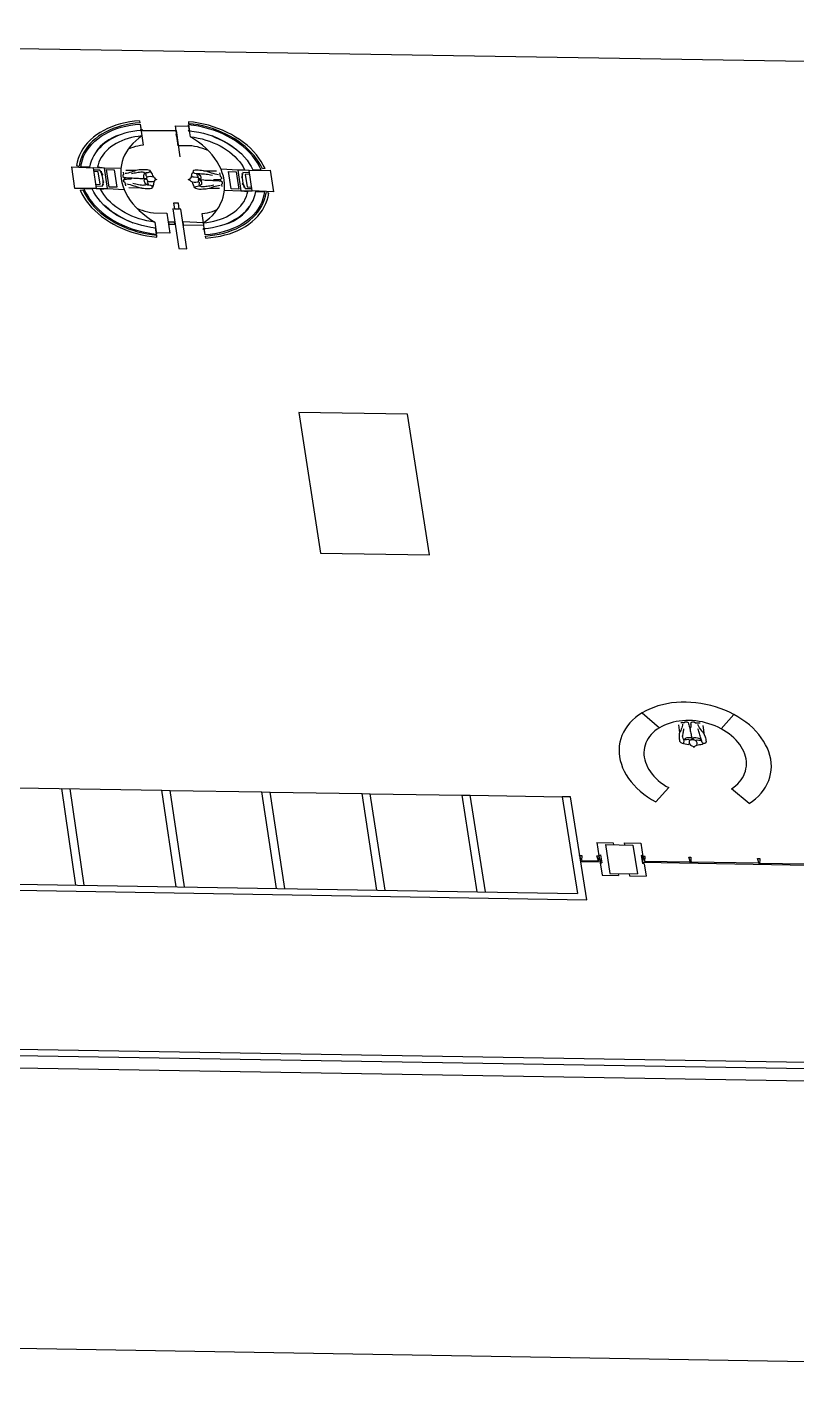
# Model space of a CAD drawing. Extents: x -68 to 264, y 51 to 115.
# Drawn here: x 126.6 to 142.9, y 52.39 to 81.18 of the extents above; entities that cross this region are included whole.
import ezdxf

# ---------------------------------------------------------------- set-up
doc = ezdxf.new("R2010")
doc.units = 0
doc.layers.get('0').update_dxf_attribs({"linetype": 'CONTINUOUS'})

msp = doc.modelspace()

# ---------------------------------------------------------------- linework, layer by layer
for p, q in [((98.428, 81.179), (161.552, 80.16)), ((128.872, 79.184), (128.771, 79.171)), ((128.976, 79.193), (128.872, 79.184)), ((128.976, 79.193), (128.988, 79.151)), ((130.122, 79.164), (130.016, 79.176)), ((130.016, 79.176), (130.016, 79.134)), ((128.07, 78.898), (128.001, 78.846)), ((128.143, 78.947), (128.07, 78.898)), ((128.184, 78.913), (128.113, 78.866)), ((128.221, 78.992), (128.143, 78.947)), ((128.167, 78.866), (128.242, 78.913)), ((128.26, 78.956), (128.184, 78.913)), ((128.304, 79.033), (128.221, 78.992)), ((128.242, 78.913), (128.323, 78.956)), ((128.34, 78.996), (128.26, 78.956)), ((128.391, 79.069), (128.304, 79.033)), ((128.323, 78.956), (128.409, 78.995)), ((128.423, 79.031), (128.34, 78.996)), ((128.481, 79.101), (128.391, 79.069)), ((128.409, 78.995), (128.498, 79.029)), ((128.511, 79.062), (128.423, 79.031)), ((128.575, 79.129), (128.481, 79.101)), ((128.59, 78.905), (128.481, 78.872)), ((128.498, 79.029), (128.591, 79.058)), ((128.601, 79.089), (128.511, 79.062)), ((128.59, 78.905), (128.513, 78.876)), ((128.672, 79.152), (128.575, 79.129)), ((128.669, 78.931), (128.59, 78.905)), ((128.591, 79.058), (128.687, 79.083)), ((128.695, 79.111), (128.601, 79.089)), ((128.752, 78.952), (128.669, 78.931)), ((128.771, 79.171), (128.672, 79.152)), ((128.687, 79.083), (128.787, 79.102)), ((128.79, 79.129), (128.695, 79.111)), ((128.837, 78.969), (128.752, 78.952)), ((128.787, 79.102), (128.888, 79.116)), ((128.889, 79.142), (128.79, 79.129)), ((128.924, 78.982), (128.837, 78.969)), ((128.888, 79.116), (128.992, 79.126)), ((128.988, 79.151), (128.889, 79.142)), ((129.012, 78.991), (128.924, 78.982)), ((128.992, 79.126), (129.012, 78.991)), ((128.992, 79.126), (129.059, 78.679)), ((129.012, 78.991), (129.008, 79.021)), ((129.008, 79.021), (129.039, 79)), ((129.039, 79), (129.012, 78.991)), ((129.012, 78.991), (129.752, 78.988)), ((129.801, 78.667), (129.738, 79.089)), ((129.738, 79.089), (130.023, 79.084)), ((129.752, 78.988), (129.836, 78.428)), ((129.768, 78.849), (129.759, 78.907)), ((130.01, 78.984), (130.035, 79.004)), ((130.119, 79.122), (130.016, 79.134)), ((130.127, 79.096), (130.02, 79.109)), ((130.02, 79.109), (130.04, 78.983)), ((130.058, 78.857), (130.02, 79.109)), ((130.04, 78.983), (130.138, 78.97)), ((130.221, 79.106), (130.119, 79.122)), ((130.228, 79.147), (130.122, 79.164)), ((130.233, 79.079), (130.127, 79.096)), ((130.138, 78.97), (130.235, 78.953)), ((130.323, 79.085), (130.221, 79.106)), ((130.334, 79.125), (130.228, 79.147)), ((130.339, 79.056), (130.233, 79.079)), ((130.235, 78.953), (130.331, 78.931)), ((130.423, 79.059), (130.323, 79.085)), ((130.331, 78.931), (130.426, 78.904)), ((130.438, 79.099), (130.334, 79.125)), ((130.443, 79.028), (130.339, 79.056)), ((130.522, 79.03), (130.423, 79.059)), ((130.426, 78.904), (130.519, 78.873)), ((130.54, 79.068), (130.438, 79.099)), ((130.545, 78.996), (130.443, 79.028)), ((130.62, 78.995), (130.522, 79.03)), ((130.641, 79.033), (130.54, 79.068)), ((130.645, 78.959), (130.545, 78.996)), ((130.714, 78.957), (130.62, 78.995)), ((130.739, 78.993), (130.641, 79.033)), ((130.743, 78.917), (130.645, 78.959)), ((130.806, 78.915), (130.714, 78.957)), ((130.834, 78.95), (130.739, 78.993)), ((130.837, 78.871), (130.743, 78.917)), ((130.895, 78.869), (130.806, 78.915)), ((130.926, 78.902), (130.834, 78.95)), ((131.015, 78.851), (130.926, 78.902)), ((127.781, 78.604), (127.741, 78.536)), ((127.828, 78.669), (127.781, 78.604)), ((127.88, 78.731), (127.828, 78.669)), ((127.88, 78.644), (127.835, 78.582)), ((127.87, 78.574), (127.918, 78.639)), ((127.938, 78.79), (127.88, 78.731)), ((127.93, 78.704), (127.88, 78.644)), ((127.918, 78.639), (127.971, 78.701)), ((127.986, 78.762), (127.93, 78.704)), ((128.001, 78.846), (127.938, 78.79)), ((127.971, 78.701), (128.03, 78.76)), ((128.047, 78.815), (127.986, 78.762)), ((128.03, 78.76), (128.096, 78.815)), ((128.113, 78.866), (128.047, 78.815)), ((128.136, 78.625), (128.089, 78.573)), ((128.145, 78.65), (128.093, 78.595)), ((128.096, 78.815), (128.167, 78.866)), ((128.187, 78.675), (128.136, 78.625)), ((128.202, 78.702), (128.145, 78.65)), ((128.244, 78.722), (128.187, 78.675)), ((128.265, 78.75), (128.202, 78.702)), ((128.305, 78.766), (128.244, 78.722)), ((128.332, 78.795), (128.265, 78.75)), ((128.325, 78.601), (128.28, 78.559)), ((128.371, 78.806), (128.305, 78.766)), ((128.374, 78.641), (128.325, 78.601)), ((128.404, 78.836), (128.332, 78.795)), ((128.44, 78.843), (128.371, 78.806)), ((128.427, 78.678), (128.374, 78.641)), ((128.481, 78.872), (128.404, 78.836)), ((128.483, 78.712), (128.427, 78.678)), ((128.513, 78.876), (128.44, 78.843)), ((128.542, 78.744), (128.483, 78.712)), ((128.605, 78.772), (128.542, 78.744)), ((128.67, 78.797), (128.605, 78.772)), ((128.738, 78.819), (128.67, 78.797)), ((128.808, 78.838), (128.738, 78.819)), ((128.788, 78.659), (128.738, 78.594)), ((128.787, 78.614), (128.738, 78.594)), ((128.838, 78.632), (128.787, 78.614)), ((128.841, 78.717), (128.788, 78.659)), ((128.88, 78.853), (128.808, 78.838)), ((128.891, 78.647), (128.838, 78.632)), ((128.899, 78.772), (128.841, 78.717)), ((128.954, 78.865), (128.88, 78.853)), ((128.946, 78.66), (128.891, 78.647)), ((128.962, 78.825), (128.899, 78.772)), ((129.002, 78.671), (128.946, 78.66)), ((129.03, 78.873), (128.954, 78.865)), ((129.03, 78.873), (128.962, 78.825)), ((129.059, 78.679), (129.002, 78.671)), ((130.087, 78.662), (129.801, 78.667)), ((130.147, 78.801), (130.058, 78.857)), ((130.058, 78.857), (130.14, 78.845)), ((130.147, 78.652), (130.087, 78.662)), ((130.14, 78.845), (130.223, 78.83)), ((130.232, 78.742), (130.147, 78.801)), ((130.206, 78.64), (130.147, 78.652)), ((130.265, 78.625), (130.206, 78.64)), ((130.223, 78.83), (130.304, 78.811)), ((130.312, 78.679), (130.232, 78.742)), ((130.322, 78.608), (130.265, 78.625)), ((130.304, 78.811), (130.384, 78.788)), ((130.386, 78.613), (130.312, 78.679)), ((130.379, 78.588), (130.322, 78.608)), ((130.384, 78.788), (130.463, 78.761)), ((130.455, 78.545), (130.386, 78.613)), ((130.463, 78.761), (130.539, 78.731)), ((130.519, 78.873), (130.61, 78.838)), ((130.576, 78.843), (130.519, 78.873)), ((130.539, 78.731), (130.614, 78.698)), ((130.659, 78.807), (130.576, 78.843)), ((130.61, 78.838), (130.698, 78.799)), ((130.614, 78.698), (130.686, 78.661)), ((130.74, 78.768), (130.659, 78.807)), ((130.686, 78.661), (130.755, 78.622)), ((130.698, 78.799), (130.782, 78.755)), ((130.818, 78.725), (130.74, 78.768)), ((130.755, 78.622), (130.821, 78.579)), ((130.782, 78.755), (130.864, 78.708)), ((130.893, 78.679), (130.818, 78.725)), ((130.927, 78.821), (130.837, 78.871)), ((130.864, 78.708), (130.941, 78.657)), ((130.964, 78.63), (130.893, 78.679)), ((130.981, 78.82), (130.895, 78.869)), ((131.014, 78.768), (130.927, 78.821)), ((130.941, 78.657), (131.014, 78.603)), ((131.031, 78.579), (130.964, 78.63)), ((131.063, 78.767), (130.981, 78.82)), ((131.096, 78.71), (131.014, 78.768)), ((131.014, 78.603), (131.083, 78.546)), ((131.1, 78.796), (131.015, 78.851)), ((131.14, 78.71), (131.063, 78.767)), ((131.173, 78.649), (131.096, 78.71)), ((131.18, 78.738), (131.1, 78.796)), ((131.214, 78.651), (131.14, 78.71)), ((131.246, 78.585), (131.173, 78.649)), ((131.256, 78.676), (131.18, 78.738)), ((131.282, 78.589), (131.214, 78.651)), ((131.327, 78.612), (131.256, 78.676)), ((131.393, 78.545), (131.327, 78.612)), ((127.659, 78.321), (127.644, 78.246)), ((127.68, 78.395), (127.659, 78.321)), ((127.707, 78.467), (127.68, 78.395)), ((127.741, 78.536), (127.707, 78.467)), ((127.737, 78.38), (127.717, 78.309)), ((127.764, 78.449), (127.737, 78.38)), ((127.748, 78.291), (127.768, 78.365)), ((127.796, 78.516), (127.764, 78.449)), ((127.768, 78.365), (127.796, 78.437)), ((127.835, 78.582), (127.796, 78.516)), ((127.796, 78.437), (127.83, 78.507)), ((127.83, 78.507), (127.87, 78.574)), ((127.955, 78.339), (127.936, 78.276)), ((127.98, 78.401), (127.955, 78.339)), ((128.011, 78.46), (127.98, 78.401)), ((128.047, 78.518), (128.011, 78.46)), ((128.093, 78.595), (128.047, 78.518)), ((128.089, 78.573), (128.047, 78.518)), ((128.119, 78.317), (128.1, 78.264)), ((128.142, 78.369), (128.119, 78.317)), ((128.17, 78.419), (128.142, 78.369)), ((128.202, 78.468), (128.17, 78.419)), ((128.239, 78.515), (128.202, 78.468)), ((128.28, 78.559), (128.239, 78.515)), ((128.612, 78.33), (128.595, 78.259)), ((128.635, 78.4), (128.612, 78.33)), ((128.664, 78.468), (128.635, 78.4)), ((128.7, 78.534), (128.664, 78.468)), ((128.738, 78.594), (128.7, 78.534)), ((130.435, 78.566), (130.379, 78.588)), ((130.518, 78.473), (130.455, 78.545)), ((130.575, 78.399), (130.518, 78.473)), ((130.626, 78.323), (130.575, 78.399)), ((130.669, 78.246), (130.626, 78.323)), ((130.821, 78.579), (130.883, 78.534)), ((130.883, 78.534), (130.942, 78.486)), ((130.942, 78.486), (130.997, 78.436)), ((130.997, 78.436), (131.048, 78.384)), ((131.094, 78.524), (131.031, 78.579)), ((131.048, 78.384), (131.094, 78.33)), ((131.083, 78.546), (131.146, 78.487)), ((131.146, 78.487), (131.094, 78.524)), ((131.094, 78.33), (131.136, 78.274)), ((131.146, 78.487), (131.205, 78.424)), ((131.205, 78.424), (131.258, 78.36)), ((131.313, 78.519), (131.246, 78.585)), ((131.258, 78.36), (131.305, 78.293)), ((131.346, 78.525), (131.282, 78.589)), ((131.374, 78.449), (131.313, 78.519)), ((131.405, 78.458), (131.346, 78.525)), ((131.429, 78.378), (131.374, 78.449)), ((131.454, 78.476), (131.393, 78.545)), ((131.458, 78.389), (131.405, 78.458)), ((131.478, 78.304), (131.429, 78.378)), ((131.509, 78.405), (131.454, 78.476)), ((131.505, 78.319), (131.458, 78.389)), ((131.547, 78.247), (131.505, 78.319)), ((131.558, 78.332), (131.509, 78.405)), ((131.601, 78.257), (131.558, 78.332)), ((127.612, 77.758), (127.544, 78.218)), ((127.544, 78.218), (127.994, 78.198)), ((127.644, 78.246), (127.703, 78.236)), ((127.717, 78.309), (127.703, 78.236)), ((127.735, 78.215), (127.748, 78.291)), ((127.922, 78.212), (127.735, 78.215)), ((127.936, 78.276), (127.922, 78.212)), ((128.234, 78.194), (127.994, 78.198)), ((127.994, 78.198), (128.058, 77.763)), ((128.142, 78.147), (128.001, 78.148)), ((128.102, 78.11), (128.005, 78.119)), ((128.1, 78.264), (128.087, 78.209)), ((128.234, 78.194), (128.087, 78.209)), ((128.143, 77.85), (128.102, 78.11)), ((128.174, 78.087), (128.142, 78.147)), ((128.169, 78.13), (128.174, 78.087)), ((128.19, 78.033), (128.174, 78.087)), ((128.174, 78.087), (128.197, 78.055)), ((128.197, 78.055), (128.19, 78.033)), ((128.201, 77.979), (128.19, 78.033)), ((128.298, 77.759), (128.234, 78.194)), ((128.584, 78.186), (128.234, 78.194)), ((128.333, 77.792), (128.279, 78.16)), ((128.279, 78.16), (128.444, 78.158)), ((128.444, 78.158), (128.499, 77.789)), ((128.584, 78.186), (128.58, 78.113)), ((128.58, 78.113), (128.582, 78.038)), ((128.582, 78.038), (128.591, 77.964)), ((128.595, 78.259), (128.584, 78.186)), ((128.646, 78.066), (128.623, 78.04)), ((128.623, 78.04), (128.625, 78.017)), ((128.646, 78.066), (128.639, 78.108)), ((128.675, 78.083), (128.706, 78.088)), ((128.689, 78.149), (128.91, 78.147)), ((128.706, 78.088), (128.743, 78.094)), ((128.743, 78.094), (128.778, 78.104)), ((128.778, 78.104), (128.813, 78.114)), ((128.835, 78.079), (128.807, 78.073)), ((128.813, 78.114), (128.847, 78.126)), ((128.864, 78.084), (128.835, 78.079)), ((128.847, 78.126), (128.881, 78.138)), ((128.893, 78.088), (128.864, 78.084)), ((128.881, 78.138), (128.91, 78.147)), ((128.922, 78.092), (128.893, 78.088)), ((128.91, 78.147), (128.939, 78.155)), ((128.951, 78.096), (128.922, 78.092)), ((128.939, 78.155), (128.973, 78.16)), ((128.98, 78.1), (128.951, 78.096)), ((128.973, 78.16), (129.007, 78.163)), ((129.007, 78.108), (128.98, 78.1)), ((129.007, 78.163), (129.041, 78.165)), ((129.041, 78.105), (129.007, 78.108)), ((129.041, 78.165), (129.075, 78.166)), ((129.076, 78.102), (129.041, 78.105)), ((129.068, 78.045), (129.076, 78.065)), ((129.07, 78.021), (129.068, 78.045)), ((129.075, 78.166), (129.109, 78.166)), ((129.095, 78.08), (129.076, 78.102)), ((129.076, 78.065), (129.095, 78.08)), ((129.095, 78.08), (129.115, 78.095)), ((129.109, 78.166), (129.143, 78.165)), ((129.156, 78.095), (129.115, 78.095)), ((129.123, 78.056), (129.115, 78.095)), ((129.118, 78.029), (129.123, 78.056)), ((129.139, 78.01), (129.118, 78.029)), ((129.143, 78.165), (129.188, 78.151)), ((129.187, 78.103), (129.156, 78.095)), ((129.221, 78.108), (129.187, 78.103)), ((129.188, 78.151), (129.208, 78.131)), ((129.208, 78.131), (129.221, 78.108)), ((129.221, 78.108), (129.232, 78.085)), ((129.232, 78.085), (129.244, 78.062)), ((129.244, 78.062), (129.255, 78.039)), ((129.255, 78.039), (129.273, 78.007)), ((130.08, 78.019), (130.084, 78.041)), ((130.084, 78.041), (130.088, 78.063)), ((130.088, 78.063), (130.093, 78.085)), ((130.093, 78.085), (130.113, 78.099)), ((130.125, 78.142), (130.106, 78.124)), ((130.106, 78.124), (130.113, 78.099)), ((130.113, 78.099), (130.142, 78.084)), ((130.157, 78.149), (130.125, 78.142)), ((130.142, 78.084), (130.204, 78.08)), ((130.191, 78.148), (130.157, 78.149)), ((130.225, 78.147), (130.191, 78.148)), ((130.196, 78.061), (130.204, 78.08)), ((130.207, 78.038), (130.196, 78.061)), ((130.204, 78.08), (130.231, 78.063)), ((130.204, 78.08), (130.258, 78.076)), ((130.218, 78.014), (130.207, 78.038)), ((130.26, 78.145), (130.225, 78.147)), ((130.231, 78.063), (130.258, 78.076)), ((130.231, 78.063), (130.257, 78.045)), ((130.257, 78.045), (130.27, 78.021)), ((130.258, 78.076), (130.291, 78.074)), ((130.294, 78.143), (130.26, 78.145)), ((130.291, 78.074), (130.323, 78.071)), ((130.333, 78.138), (130.294, 78.143)), ((130.323, 78.071), (130.355, 78.068)), ((130.333, 78.138), (130.61, 78.135)), ((130.391, 78.125), (130.333, 78.138)), ((130.355, 78.068), (130.388, 78.065)), ((130.388, 78.065), (130.42, 78.061)), ((130.428, 78.113), (130.391, 78.125)), ((130.42, 78.061), (130.453, 78.057)), ((130.466, 78.1), (130.428, 78.113)), ((130.453, 78.057), (130.485, 78.053)), ((130.504, 78.087), (130.466, 78.1)), ((130.485, 78.053), (130.522, 78.045)), ((130.542, 78.075), (130.504, 78.087)), ((130.58, 78.065), (130.542, 78.075)), ((130.62, 78.058), (130.58, 78.065)), ((130.651, 78.051), (130.62, 78.058)), ((130.706, 78.167), (130.669, 78.246)), ((130.674, 78.093), (130.686, 78.022)), ((131.062, 78.149), (130.706, 78.167)), ((130.733, 78.093), (130.706, 78.167)), ((130.755, 78.019), (130.733, 78.093)), ((130.917, 77.75), (130.861, 78.118)), ((130.861, 78.118), (131.027, 78.116)), ((131.027, 78.116), (131.083, 77.747)), ((131.205, 78.159), (131.062, 78.149)), ((131.062, 78.149), (131.128, 77.713)), ((131.302, 78.145), (131.062, 78.149)), ((131.136, 78.274), (131.173, 78.217)), ((131.152, 78.036), (131.139, 78.004)), ((131.143, 78.079), (131.152, 78.036)), ((131.165, 78.096), (131.152, 78.036)), ((131.152, 78.036), (131.153, 77.982)), ((131.309, 78.094), (131.165, 78.096)), ((131.173, 78.217), (131.205, 78.159)), ((131.314, 78.065), (131.217, 78.057)), ((131.217, 78.057), (131.26, 77.798)), ((131.302, 78.145), (131.748, 78.15)), ((131.368, 77.709), (131.302, 78.145)), ((131.305, 78.293), (131.346, 78.225)), ((131.346, 78.225), (131.381, 78.156)), ((131.381, 78.156), (131.557, 78.153)), ((131.521, 78.229), (131.478, 78.304)), ((131.557, 78.153), (131.521, 78.229)), ((131.583, 78.174), (131.547, 78.247)), ((131.638, 78.182), (131.583, 78.174)), ((131.638, 78.182), (131.601, 78.257)), ((131.748, 78.15), (131.818, 77.69)), ((128.058, 77.763), (127.612, 77.758)), ((127.803, 77.755), (127.838, 77.678)), ((127.978, 77.752), (127.803, 77.755)), ((128.013, 77.682), (127.978, 77.752)), ((128.046, 77.843), (128.143, 77.85)), ((128.051, 77.814), (128.195, 77.812)), ((128.058, 77.763), (128.298, 77.759)), ((128.155, 77.749), (128.298, 77.759)), ((128.187, 77.691), (128.155, 77.749)), ((128.195, 77.812), (128.209, 77.872)), ((128.207, 77.926), (128.201, 77.979)), ((128.209, 77.872), (128.207, 77.926)), ((128.221, 77.904), (128.207, 77.926)), ((128.209, 77.872), (128.221, 77.904)), ((128.217, 77.829), (128.209, 77.872)), ((128.298, 77.759), (128.654, 77.741)), ((128.499, 77.789), (128.333, 77.792)), ((128.591, 77.964), (128.606, 77.889)), ((128.606, 77.889), (128.627, 77.815)), ((128.625, 78.017), (128.657, 77.994)), ((128.627, 77.815), (128.654, 77.741)), ((128.637, 77.926), (128.663, 77.958)), ((128.649, 77.902), (128.637, 77.926)), ((128.675, 77.885), (128.649, 77.902)), ((128.654, 77.741), (128.691, 77.662)), ((128.657, 77.994), (128.663, 77.958)), ((128.657, 77.994), (128.695, 77.99)), ((128.663, 77.958), (128.704, 77.961)), ((128.686, 77.815), (128.675, 77.885)), ((128.695, 77.99), (128.728, 77.988)), ((128.704, 77.961), (128.738, 77.962)), ((128.709, 77.857), (128.741, 77.85)), ((128.728, 77.988), (128.76, 77.986)), ((128.738, 77.962), (128.771, 77.963)), ((128.741, 77.85), (128.78, 77.843)), ((129.027, 77.77), (128.75, 77.773)), ((128.76, 77.986), (128.793, 77.984)), ((128.771, 77.963), (128.804, 77.964)), ((128.78, 77.843), (128.819, 77.832)), ((128.793, 77.984), (128.826, 77.983)), ((128.804, 77.964), (128.826, 77.983)), ((128.819, 77.832), (128.857, 77.82)), ((128.826, 77.983), (128.858, 77.981)), ((128.868, 77.856), (128.838, 77.863)), ((128.857, 77.82), (128.894, 77.808)), ((128.858, 77.981), (128.891, 77.979)), ((128.899, 77.85), (128.868, 77.856)), ((128.891, 77.979), (128.924, 77.978)), ((128.894, 77.808), (128.932, 77.795)), ((128.929, 77.844), (128.899, 77.85)), ((128.924, 77.978), (128.956, 77.976)), ((128.959, 77.839), (128.929, 77.844)), ((128.932, 77.795), (128.97, 77.783)), ((128.956, 77.976), (128.989, 77.975)), ((128.99, 77.834), (128.959, 77.839)), ((128.97, 77.783), (129.027, 77.77)), ((128.989, 77.975), (129.022, 77.973)), ((129.02, 77.829), (128.99, 77.834)), ((129.049, 77.821), (129.02, 77.829)), ((129.022, 77.973), (129.076, 77.971)), ((129.027, 77.77), (129.066, 77.765)), ((129.07, 77.834), (129.049, 77.821)), ((129.102, 77.832), (129.049, 77.821)), ((129.066, 77.765), (129.101, 77.762)), ((129.072, 77.996), (129.07, 78.021)), ((129.102, 77.832), (129.07, 77.834)), ((129.076, 77.971), (129.072, 77.996)), ((129.106, 77.963), (129.076, 77.971)), ((129.081, 77.936), (129.106, 77.963)), ((129.086, 77.911), (129.081, 77.936)), ((129.091, 77.887), (129.086, 77.911)), ((129.103, 77.863), (129.091, 77.887)), ((129.101, 77.762), (129.135, 77.76)), ((129.129, 77.845), (129.102, 77.832)), ((129.129, 77.845), (129.103, 77.863)), ((129.106, 77.963), (129.135, 77.988)), ((129.141, 77.942), (129.106, 77.963)), ((129.165, 77.847), (129.129, 77.845)), ((129.156, 77.828), (129.129, 77.845)), ((129.135, 77.988), (129.139, 78.01)), ((129.135, 77.965), (129.135, 77.988)), ((129.141, 77.942), (129.135, 77.965)), ((129.135, 77.76), (129.17, 77.759)), ((129.139, 78.01), (129.171, 78.017)), ((129.153, 77.919), (129.141, 77.942)), ((129.153, 77.919), (129.143, 77.893)), ((129.143, 77.893), (129.154, 77.87)), ((129.188, 77.905), (129.153, 77.919)), ((129.154, 77.87), (129.165, 77.847)), ((129.156, 77.828), (129.165, 77.847)), ((129.219, 77.824), (129.156, 77.828)), ((129.17, 77.759), (129.204, 77.759)), ((129.171, 78.017), (129.205, 78.019)), ((129.222, 77.902), (129.188, 77.905)), ((129.204, 77.759), (129.235, 77.766)), ((129.205, 78.019), (129.24, 78.017)), ((129.248, 77.808), (129.219, 77.824)), ((129.255, 77.903), (129.222, 77.902)), ((129.235, 77.766), (129.255, 77.784)), ((129.24, 78.017), (129.273, 78.007)), ((129.268, 77.823), (129.248, 77.808)), ((129.255, 77.784), (129.248, 77.808)), ((129.283, 77.91), (129.255, 77.903)), ((129.268, 77.823), (129.255, 77.784)), ((129.272, 77.845), (129.268, 77.823)), ((129.277, 77.867), (129.272, 77.845)), ((129.273, 78.007), (129.3, 77.988)), ((129.28, 77.888), (129.277, 77.867)), ((129.283, 77.91), (129.28, 77.888)), ((129.313, 77.942), (129.283, 77.91)), ((129.3, 77.988), (129.313, 77.964)), ((129.313, 77.964), (129.313, 77.942)), ((129.313, 77.942), (129.353, 77.959)), ((130.008, 77.949), (130.047, 77.954)), ((130.053, 77.931), (130.008, 77.949)), ((130.047, 77.954), (130.052, 77.977)), ((130.053, 77.931), (130.047, 77.954)), ((130.052, 77.977), (130.077, 77.997)), ((130.073, 77.909), (130.053, 77.931)), ((130.104, 77.895), (130.073, 77.909)), ((130.077, 77.997), (130.08, 78.019)), ((130.08, 78.019), (130.106, 78.005)), ((130.138, 77.889), (130.104, 77.895)), ((130.106, 77.868), (130.104, 77.895)), ((130.106, 78.005), (130.139, 78.006)), ((130.117, 77.845), (130.106, 77.868)), ((130.128, 77.822), (130.117, 77.845)), ((130.14, 77.799), (130.128, 77.822)), ((130.173, 77.889), (130.138, 77.889)), ((130.139, 78.006), (130.19, 78)), ((130.14, 77.799), (130.173, 77.805)), ((130.153, 77.777), (130.14, 77.799)), ((130.173, 77.757), (130.153, 77.777)), ((130.207, 77.893), (130.173, 77.889)), ((130.173, 77.805), (130.205, 77.812)), ((130.218, 77.743), (130.173, 77.757)), ((130.19, 78), (130.219, 77.99)), ((130.205, 77.812), (130.252, 77.818)), ((130.223, 77.911), (130.207, 77.893)), ((130.219, 77.99), (130.218, 78.014)), ((130.252, 77.742), (130.218, 77.743)), ((130.219, 77.99), (130.241, 77.972)), ((130.241, 77.972), (130.223, 77.957)), ((130.223, 77.957), (130.226, 77.933)), ((130.226, 77.933), (130.223, 77.911)), ((130.223, 77.911), (130.245, 77.893)), ((130.254, 77.951), (130.226, 77.933)), ((130.24, 77.866), (130.236, 77.838)), ((130.236, 77.838), (130.252, 77.818)), ((130.245, 77.893), (130.24, 77.866)), ((130.241, 77.972), (130.254, 77.951)), ((130.271, 77.832), (130.252, 77.818)), ((130.252, 77.818), (130.285, 77.806)), ((130.286, 77.742), (130.252, 77.742)), ((130.279, 77.972), (130.254, 77.951)), ((130.254, 77.951), (130.284, 77.944)), ((130.287, 77.919), (130.254, 77.951)), ((130.27, 78.021), (130.275, 77.997)), ((130.289, 77.848), (130.271, 77.832)), ((130.275, 77.997), (130.279, 77.972)), ((130.284, 77.944), (130.287, 77.919)), ((130.339, 77.934), (130.284, 77.944)), ((130.285, 77.806), (130.32, 77.802)), ((130.32, 77.743), (130.286, 77.742)), ((130.287, 77.919), (130.291, 77.894)), ((130.293, 77.869), (130.289, 77.848)), ((130.291, 77.894), (130.293, 77.869)), ((130.32, 77.802), (130.354, 77.8)), ((130.354, 77.745), (130.32, 77.743)), ((130.372, 77.933), (130.339, 77.934)), ((130.354, 77.8), (130.381, 77.807)), ((130.388, 77.748), (130.354, 77.745)), ((130.404, 77.931), (130.372, 77.933)), ((130.381, 77.807), (130.41, 77.812)), ((130.422, 77.753), (130.388, 77.748)), ((130.437, 77.93), (130.404, 77.931)), ((130.41, 77.812), (130.439, 77.816)), ((130.451, 77.761), (130.422, 77.753)), ((130.47, 77.928), (130.437, 77.93)), ((130.439, 77.816), (130.468, 77.82)), ((130.48, 77.77), (130.451, 77.761)), ((130.672, 77.758), (130.451, 77.761)), ((130.468, 77.82), (130.497, 77.824)), ((130.502, 77.927), (130.47, 77.928)), ((130.514, 77.782), (130.48, 77.77)), ((130.497, 77.824), (130.526, 77.829)), ((130.535, 77.925), (130.502, 77.927)), ((130.548, 77.793), (130.514, 77.782)), ((130.526, 77.829), (130.554, 77.835)), ((130.557, 77.944), (130.535, 77.925)), ((130.568, 77.924), (130.535, 77.925)), ((130.583, 77.804), (130.548, 77.793)), ((130.59, 77.945), (130.557, 77.944)), ((130.6, 77.922), (130.568, 77.924)), ((130.618, 77.813), (130.583, 77.804)), ((130.623, 77.946), (130.59, 77.945)), ((130.633, 77.92), (130.6, 77.922)), ((130.655, 77.819), (130.618, 77.813)), ((130.656, 77.947), (130.623, 77.946)), ((130.666, 77.918), (130.633, 77.92)), ((130.686, 77.825), (130.655, 77.819)), ((130.698, 77.949), (130.656, 77.947)), ((130.704, 77.914), (130.666, 77.918)), ((130.686, 78.022), (130.712, 78.005)), ((130.724, 77.982), (130.698, 77.949)), ((130.704, 77.914), (130.698, 77.949)), ((130.736, 77.891), (130.704, 77.914)), ((130.712, 78.005), (130.724, 77.982)), ((130.715, 77.842), (130.738, 77.868)), ((130.715, 77.842), (130.722, 77.8)), ((130.738, 77.868), (130.736, 77.891)), ((130.77, 77.944), (130.755, 78.019)), ((130.779, 77.869), (130.77, 77.944)), ((130.777, 77.722), (130.781, 77.795)), ((130.781, 77.795), (130.779, 77.869)), ((131.083, 77.747), (130.917, 77.75)), ((131.139, 78.004), (131.153, 77.982)), ((131.153, 77.982), (131.16, 77.928)), ((131.16, 77.928), (131.171, 77.875)), ((131.164, 77.853), (131.171, 77.875)), ((131.187, 77.821), (131.164, 77.853)), ((131.171, 77.875), (131.187, 77.821)), ((131.187, 77.821), (131.22, 77.761)), ((131.193, 77.778), (131.187, 77.821)), ((131.22, 77.761), (131.361, 77.759)), ((131.26, 77.798), (131.356, 77.789)), ((127.721, 77.726), (127.777, 77.734)), ((127.721, 77.726), (127.758, 77.65)), ((127.758, 77.65), (127.801, 77.575)), ((127.777, 77.734), (127.812, 77.661)), ((127.801, 77.575), (127.849, 77.502)), ((127.812, 77.661), (127.854, 77.589)), ((127.838, 77.678), (127.881, 77.603)), ((127.849, 77.502), (127.904, 77.431)), ((127.854, 77.589), (127.901, 77.518)), ((127.881, 77.603), (127.929, 77.529)), ((127.901, 77.518), (127.954, 77.449)), ((127.929, 77.529), (127.984, 77.458)), ((127.954, 77.449), (128.012, 77.382)), ((127.984, 77.458), (128.045, 77.388)), ((128.054, 77.614), (128.013, 77.682)), ((128.101, 77.548), (128.054, 77.614)), ((128.154, 77.483), (128.101, 77.548)), ((128.212, 77.42), (128.154, 77.483)), ((128.223, 77.633), (128.187, 77.691)), ((128.265, 77.578), (128.223, 77.633)), ((128.311, 77.523), (128.265, 77.578)), ((128.362, 77.471), (128.311, 77.523)), ((128.416, 77.421), (128.362, 77.471)), ((128.691, 77.662), (128.734, 77.584)), ((128.734, 77.584), (128.784, 77.508)), ((128.784, 77.508), (128.841, 77.434)), ((129.699, 77.451), (129.718, 77.326)), ((129.802, 77.45), (129.699, 77.451)), ((129.821, 77.324), (129.802, 77.45)), ((130.698, 77.439), (130.727, 77.507)), ((130.727, 77.507), (130.75, 77.577)), ((130.75, 77.577), (130.767, 77.649)), ((130.767, 77.649), (130.777, 77.722)), ((130.777, 77.722), (131.128, 77.713)), ((131.128, 77.713), (131.368, 77.709)), ((131.128, 77.713), (131.275, 77.698)), ((131.16, 77.439), (131.193, 77.488)), ((131.193, 77.488), (131.22, 77.538)), ((131.22, 77.538), (131.243, 77.59)), ((131.243, 77.59), (131.262, 77.644)), ((131.262, 77.644), (131.275, 77.698)), ((131.352, 77.447), (131.383, 77.507)), ((131.818, 77.69), (131.368, 77.709)), ((131.383, 77.507), (131.408, 77.568)), ((131.408, 77.568), (131.427, 77.631)), ((131.427, 77.631), (131.44, 77.696)), ((131.44, 77.696), (131.627, 77.693)), ((131.568, 77.47), (131.534, 77.4)), ((131.567, 77.39), (131.6, 77.458)), ((131.594, 77.543), (131.568, 77.47)), ((131.614, 77.617), (131.594, 77.543)), ((131.6, 77.458), (131.626, 77.528)), ((131.627, 77.693), (131.614, 77.617)), ((131.626, 77.528), (131.646, 77.599)), ((131.646, 77.599), (131.659, 77.671)), ((131.656, 77.441), (131.683, 77.513)), ((131.718, 77.661), (131.659, 77.671)), ((131.683, 77.513), (131.704, 77.586)), ((131.704, 77.586), (131.718, 77.661)), ((127.904, 77.431), (127.965, 77.361)), ((127.965, 77.361), (128.03, 77.294)), ((128.012, 77.382), (128.076, 77.317)), ((128.03, 77.294), (128.101, 77.23)), ((128.045, 77.388), (128.112, 77.321)), ((128.076, 77.317), (128.144, 77.255)), ((128.101, 77.23), (128.177, 77.168)), ((128.112, 77.321), (128.184, 77.257)), ((128.144, 77.255), (128.217, 77.196)), ((128.177, 77.168), (128.258, 77.11)), ((128.184, 77.257), (128.262, 77.196)), ((128.276, 77.36), (128.212, 77.42)), ((128.212, 77.42), (128.265, 77.383)), ((128.217, 77.196), (128.295, 77.139)), ((128.262, 77.196), (128.344, 77.138)), ((128.265, 77.383), (128.328, 77.328)), ((128.344, 77.303), (128.276, 77.36)), ((128.328, 77.328), (128.395, 77.276)), ((128.417, 77.249), (128.344, 77.303)), ((128.395, 77.276), (128.466, 77.227)), ((128.475, 77.373), (128.416, 77.421)), ((128.495, 77.198), (128.417, 77.249)), ((128.466, 77.227), (128.54, 77.181)), ((128.538, 77.328), (128.475, 77.373)), ((128.576, 77.151), (128.495, 77.198)), ((128.604, 77.285), (128.538, 77.328)), ((128.54, 77.181), (128.618, 77.138)), ((128.673, 77.245), (128.604, 77.285)), ((128.745, 77.208), (128.673, 77.245)), ((128.819, 77.175), (128.745, 77.208)), ((128.896, 77.145), (128.819, 77.175)), ((128.841, 77.434), (128.904, 77.362)), ((128.904, 77.362), (128.973, 77.293)), ((128.925, 77.34), (128.98, 77.318)), ((128.973, 77.293), (129.048, 77.227)), ((128.98, 77.318), (129.037, 77.299)), ((129.037, 77.299), (129.095, 77.281)), ((129.048, 77.227), (129.128, 77.164)), ((129.095, 77.281), (129.154, 77.266)), ((129.128, 77.164), (129.213, 77.105)), ((129.154, 77.266), (129.213, 77.254)), ((129.213, 77.254), (129.273, 77.244)), ((129.273, 77.244), (129.559, 77.24)), ((129.559, 77.24), (129.623, 76.816)), ((129.683, 77.326), (129.809, 76.486)), ((129.855, 77.323), (129.683, 77.326)), ((129.718, 77.326), (129.821, 77.324)), ((129.981, 76.484), (129.855, 77.323)), ((130.303, 77.228), (130.36, 77.235)), ((130.371, 76.778), (130.303, 77.228)), ((130.36, 77.235), (130.416, 77.246)), ((130.416, 77.246), (130.471, 77.259)), ((130.464, 77.134), (130.522, 77.189)), ((130.471, 77.259), (130.524, 77.275)), ((130.522, 77.189), (130.574, 77.248)), ((130.524, 77.275), (130.575, 77.293)), ((130.574, 77.248), (130.624, 77.313)), ((130.575, 77.293), (130.624, 77.313)), ((130.624, 77.313), (130.663, 77.373)), ((130.663, 77.373), (130.698, 77.439)), ((130.759, 77.134), (130.821, 77.162)), ((130.821, 77.162), (130.881, 77.194)), ((130.881, 77.194), (130.937, 77.228)), ((130.937, 77.228), (130.989, 77.266)), ((130.989, 77.266), (131.038, 77.305)), ((131.038, 77.305), (131.083, 77.348)), ((131.059, 77.14), (131.12, 77.184)), ((131.083, 77.348), (131.124, 77.392)), ((131.099, 77.156), (131.162, 77.205)), ((131.12, 77.184), (131.176, 77.231)), ((131.124, 77.392), (131.16, 77.439)), ((131.162, 77.205), (131.219, 77.257)), ((131.176, 77.231), (131.228, 77.281)), ((131.219, 77.257), (131.27, 77.312)), ((131.228, 77.281), (131.275, 77.334)), ((131.27, 77.312), (131.316, 77.389)), ((131.275, 77.334), (131.316, 77.389)), ((131.316, 77.389), (131.352, 77.447)), ((131.393, 77.205), (131.334, 77.146)), ((131.379, 77.144), (131.434, 77.202)), ((131.447, 77.267), (131.393, 77.205)), ((131.427, 77.116), (131.485, 77.175)), ((131.434, 77.202), (131.485, 77.262)), ((131.493, 77.332), (131.447, 77.267)), ((131.485, 77.262), (131.529, 77.325)), ((131.485, 77.175), (131.537, 77.238)), ((131.534, 77.4), (131.493, 77.332)), ((131.529, 77.325), (131.567, 77.39)), ((131.537, 77.238), (131.583, 77.303)), ((131.583, 77.303), (131.623, 77.371)), ((131.623, 77.371), (131.656, 77.441)), ((128.258, 77.11), (128.342, 77.055)), ((128.295, 77.139), (128.377, 77.086)), ((128.342, 77.055), (128.431, 77.003)), ((128.344, 77.138), (128.43, 77.084)), ((128.377, 77.086), (128.462, 77.036)), ((128.43, 77.084), (128.521, 77.034)), ((128.431, 77.003), (128.523, 76.955)), ((128.462, 77.036), (128.551, 76.99)), ((128.521, 77.034), (128.615, 76.988)), ((128.523, 76.955), (128.619, 76.912)), ((128.551, 76.99), (128.644, 76.948)), ((128.661, 77.107), (128.576, 77.151)), ((128.615, 76.988), (128.713, 76.946)), ((128.618, 77.138), (128.699, 77.099)), ((128.619, 76.912), (128.717, 76.872)), ((128.644, 76.948), (128.738, 76.909)), ((128.749, 77.068), (128.661, 77.107)), ((128.699, 77.099), (128.782, 77.063)), ((128.713, 76.946), (128.813, 76.909)), ((128.738, 76.909), (128.836, 76.875)), ((128.84, 77.032), (128.749, 77.068)), ((128.782, 77.063), (128.84, 77.032)), ((128.813, 76.909), (128.916, 76.876)), ((128.836, 76.875), (128.935, 76.845)), ((128.933, 77.001), (128.84, 77.032)), ((128.975, 77.118), (128.896, 77.145)), ((128.916, 76.876), (129.02, 76.849)), ((129.028, 76.974), (128.933, 77.001)), ((129.055, 77.095), (128.975, 77.118)), ((129.124, 76.952), (129.028, 76.974)), ((129.137, 77.076), (129.055, 77.095)), ((129.222, 76.935), (129.124, 76.952)), ((129.219, 77.06), (129.137, 77.076)), ((129.213, 77.105), (129.302, 77.049)), ((129.302, 77.049), (129.219, 77.06)), ((129.32, 76.922), (129.222, 76.935)), ((129.302, 77.049), (129.34, 76.795)), ((129.34, 76.795), (129.32, 76.922)), ((129.592, 77.057), (129.601, 76.998)), ((129.592, 77.057), (129.718, 77.055)), ((129.727, 76.996), (129.601, 76.998)), ((129.727, 76.996), (129.718, 77.055)), ((129.91, 76.993), (129.901, 77.052)), ((130.333, 77.032), (129.901, 77.052)), ((129.91, 76.993), (130.334, 76.986)), ((130.323, 76.905), (130.35, 76.914)), ((130.355, 76.884), (130.323, 76.905)), ((130.333, 77.032), (130.401, 77.081)), ((130.333, 77.032), (130.408, 77.041)), ((130.333, 77.032), (130.334, 76.986)), ((130.35, 76.914), (130.439, 76.922)), ((130.371, 76.778), (130.35, 76.914)), ((130.35, 76.914), (130.355, 76.884)), ((130.401, 77.081), (130.464, 77.134)), ((130.408, 77.041), (130.482, 77.052)), ((130.439, 76.922), (130.526, 76.936)), ((130.482, 77.052), (130.555, 77.068)), ((130.526, 76.936), (130.612, 76.953)), ((130.555, 77.068), (130.625, 77.087)), ((130.612, 76.953), (130.694, 76.974)), ((130.625, 77.087), (130.693, 77.109)), ((130.693, 77.109), (130.759, 77.134)), ((130.694, 76.974), (130.774, 77)), ((130.866, 76.876), (130.773, 76.846)), ((130.774, 77), (130.883, 77.033)), ((130.774, 77), (130.851, 77.029)), ((130.851, 77.029), (130.924, 77.063)), ((130.854, 76.842), (130.941, 76.874)), ((130.956, 76.91), (130.866, 76.876)), ((130.883, 77.033), (130.96, 77.07)), ((130.924, 77.063), (130.993, 77.1)), ((130.941, 76.874), (131.025, 76.909)), ((131.041, 76.949), (130.956, 76.91)), ((130.96, 77.07), (131.032, 77.111)), ((130.993, 77.1), (131.059, 77.14)), ((131.025, 76.909), (131.105, 76.949)), ((131.032, 77.111), (131.099, 77.156)), ((131.122, 76.992), (131.041, 76.949)), ((131.061, 76.872), (131.143, 76.913)), ((131.105, 76.949), (131.18, 76.992)), ((131.198, 77.039), (131.122, 76.992)), ((131.143, 76.913), (131.222, 76.958)), ((131.18, 76.992), (131.251, 77.039)), ((131.269, 77.091), (131.198, 77.039)), ((131.222, 76.958), (131.295, 77.007)), ((131.251, 77.039), (131.318, 77.09)), ((131.334, 77.146), (131.269, 77.091)), ((131.295, 77.007), (131.364, 77.06)), ((131.318, 77.09), (131.379, 77.144)), ((131.364, 77.06), (131.427, 77.116)), ((128.717, 76.872), (128.818, 76.836)), ((128.818, 76.836), (128.92, 76.805)), ((128.92, 76.805), (129.025, 76.779)), ((128.935, 76.845), (129.036, 76.819)), ((129.02, 76.849), (129.126, 76.826)), ((129.025, 76.779), (129.131, 76.757)), ((129.036, 76.819), (129.138, 76.798)), ((129.126, 76.826), (129.233, 76.808)), ((129.131, 76.757), (129.237, 76.74)), ((129.138, 76.798), (129.241, 76.782)), ((129.233, 76.808), (129.34, 76.795)), ((129.237, 76.74), (129.344, 76.727)), ((129.241, 76.782), (129.344, 76.77)), ((129.623, 76.816), (129.336, 76.82)), ((129.344, 76.727), (129.344, 76.77)), ((130.475, 76.788), (130.371, 76.778)), ((130.375, 76.753), (130.475, 76.762)), ((130.387, 76.71), (130.375, 76.753)), ((130.387, 76.71), (130.491, 76.719)), ((130.577, 76.802), (130.475, 76.788)), ((130.475, 76.762), (130.573, 76.775)), ((130.491, 76.719), (130.593, 76.733)), ((130.573, 76.775), (130.669, 76.793)), ((130.676, 76.822), (130.577, 76.802)), ((130.593, 76.733), (130.692, 76.752)), ((130.669, 76.793), (130.763, 76.815)), ((130.773, 76.846), (130.676, 76.822)), ((130.692, 76.752), (130.789, 76.775)), ((130.763, 76.815), (130.854, 76.842)), ((130.789, 76.775), (130.883, 76.803)), ((130.883, 76.803), (130.974, 76.835)), ((130.974, 76.835), (131.061, 76.872)), ((129.809, 76.486), (129.981, 76.484)), ((134.658, 72.98), (132.356, 73.017)), ((132.356, 73.017), (132.811, 70.034)), ((135.123, 69.996), (134.658, 72.98)), ((132.811, 70.034), (135.123, 69.996)), ((140.054, 66.821), (139.961, 66.795)), ((140.15, 66.842), (140.054, 66.821)), ((140.249, 66.858), (140.15, 66.842)), ((140.35, 66.868), (140.249, 66.858)), ((140.452, 66.874), (140.35, 66.868)), ((140.556, 66.875), (140.452, 66.874)), ((140.66, 66.871), (140.556, 66.875)), ((140.765, 66.862), (140.66, 66.871)), ((140.87, 66.847), (140.765, 66.862)), ((140.975, 66.828), (140.87, 66.847)), ((141.078, 66.804), (140.975, 66.828)), ((141.18, 66.775), (141.078, 66.804)), ((139.485, 66.548), (139.422, 66.493)), ((139.552, 66.6), (139.485, 66.548)), ((139.625, 66.647), (139.552, 66.6)), ((139.703, 66.691), (139.625, 66.647)), ((139.625, 66.647), (139.992, 66.333)), ((139.785, 66.73), (139.703, 66.691)), ((139.871, 66.765), (139.785, 66.73)), ((139.961, 66.795), (139.871, 66.765)), ((141.28, 66.742), (141.18, 66.775)), ((141.378, 66.704), (141.28, 66.742)), ((141.566, 66.615), (141.299, 66.311)), ((141.474, 66.662), (141.378, 66.704)), ((141.566, 66.615), (141.474, 66.662)), ((141.655, 66.565), (141.566, 66.615)), ((141.74, 66.511), (141.655, 66.565)), ((141.821, 66.453), (141.74, 66.511)), ((139.231, 66.24), (139.199, 66.17)), ((139.27, 66.307), (139.231, 66.24)), ((139.314, 66.372), (139.27, 66.307)), ((139.365, 66.434), (139.314, 66.372)), ((139.422, 66.493), (139.365, 66.434)), ((139.856, 66.229), (139.818, 66.189)), ((139.898, 66.266), (139.856, 66.229)), ((139.943, 66.301), (139.898, 66.266)), ((139.992, 66.333), (139.943, 66.301)), ((140.045, 66.362), (139.992, 66.333)), ((140.1, 66.389), (140.045, 66.362)), ((140.158, 66.412), (140.1, 66.389)), ((140.218, 66.433), (140.158, 66.412)), ((140.281, 66.45), (140.218, 66.433)), ((140.346, 66.464), (140.281, 66.45)), ((140.412, 66.475), (140.346, 66.464)), ((140.394, 66.395), (140.419, 66.228)), ((140.48, 66.482), (140.412, 66.475)), ((140.419, 66.228), (140.412, 66.205)), ((140.429, 66.251), (140.419, 66.228)), ((140.442, 66.277), (140.429, 66.251)), ((140.454, 66.304), (140.442, 66.277)), ((140.505, 66.435), (140.446, 66.437)), ((140.466, 66.331), (140.454, 66.304)), ((140.475, 66.359), (140.466, 66.331)), ((140.479, 66.388), (140.475, 66.359)), ((140.484, 66.411), (140.479, 66.388)), ((140.549, 66.486), (140.48, 66.482)), ((140.493, 66.202), (140.496, 66.224)), ((140.496, 66.224), (140.499, 66.246)), ((140.499, 66.246), (140.502, 66.269)), ((140.502, 66.269), (140.506, 66.291)), ((140.505, 66.435), (140.537, 66.455)), ((140.506, 66.291), (140.511, 66.313)), ((140.537, 66.455), (140.57, 66.455)), ((140.619, 66.487), (140.549, 66.486)), ((140.57, 66.455), (140.598, 66.441)), ((140.598, 66.441), (140.61, 66.417)), ((140.61, 66.417), (140.617, 66.393)), ((140.617, 66.393), (140.623, 66.368)), ((140.69, 66.484), (140.619, 66.487)), ((140.623, 66.368), (140.628, 66.343)), ((140.628, 66.343), (140.634, 66.319)), ((140.658, 66.35), (140.634, 66.319)), ((140.634, 66.319), (140.64, 66.294)), ((140.64, 66.294), (140.645, 66.27)), ((140.645, 66.27), (140.65, 66.245)), ((140.65, 66.245), (140.656, 66.22)), ((140.665, 66.447), (140.653, 66.426)), ((140.653, 66.426), (140.654, 66.4)), ((140.654, 66.4), (140.656, 66.375)), ((140.656, 66.375), (140.658, 66.35)), ((140.656, 66.22), (140.661, 66.196)), ((140.695, 66.454), (140.665, 66.447)), ((140.76, 66.477), (140.69, 66.484)), ((140.729, 66.448), (140.695, 66.454)), ((140.755, 66.43), (140.729, 66.448)), ((140.853, 66.427), (140.755, 66.43)), ((140.831, 66.468), (140.76, 66.477)), ((140.798, 66.406), (140.81, 66.383)), ((140.818, 66.281), (140.803, 66.308)), ((140.81, 66.383), (140.824, 66.354)), ((140.827, 66.256), (140.818, 66.281)), ((140.824, 66.354), (140.842, 66.325)), ((140.835, 66.232), (140.827, 66.256)), ((140.901, 66.455), (140.831, 66.468)), ((140.843, 66.208), (140.835, 66.232)), ((140.842, 66.325), (140.863, 66.297)), ((140.863, 66.297), (140.884, 66.27)), ((140.884, 66.27), (140.905, 66.243)), ((140.971, 66.439), (140.901, 66.455)), ((140.905, 66.243), (140.926, 66.215)), ((140.949, 66.173), (140.917, 66.383)), ((141.039, 66.419), (140.971, 66.439)), ((141.107, 66.397), (141.039, 66.419)), ((141.173, 66.371), (141.107, 66.397)), ((141.237, 66.343), (141.173, 66.371)), ((141.299, 66.311), (141.237, 66.343)), ((141.359, 66.278), (141.299, 66.311)), ((141.416, 66.241), (141.359, 66.278)), ((141.471, 66.202), (141.416, 66.241)), ((141.897, 66.392), (141.821, 66.453)), ((141.968, 66.328), (141.897, 66.392)), ((142.034, 66.262), (141.968, 66.328)), ((142.095, 66.193), (142.034, 66.262)), ((139.142, 65.949), (139.137, 65.873)), ((139.155, 66.024), (139.142, 65.949)), ((139.173, 66.098), (139.155, 66.024)), ((139.199, 66.17), (139.173, 66.098)), ((139.688, 65.963), (139.676, 65.914)), ((139.706, 66.012), (139.688, 65.963)), ((139.727, 66.059), (139.706, 66.012)), ((139.753, 66.104), (139.727, 66.059)), ((139.783, 66.148), (139.753, 66.104)), ((139.818, 66.189), (139.783, 66.148)), ((140.408, 66.179), (140.407, 66.153)), ((140.407, 66.153), (140.408, 66.127)), ((140.412, 66.205), (140.408, 66.179)), ((140.408, 66.127), (140.41, 66.101)), ((140.41, 66.101), (140.414, 66.075)), ((140.414, 66.075), (140.418, 66.049)), ((140.418, 66.049), (140.442, 66.017)), ((140.442, 66.017), (140.471, 66.003)), ((140.471, 66.003), (140.504, 65.996)), ((140.483, 66.158), (140.491, 66.179)), ((140.49, 66.132), (140.483, 66.158)), ((140.498, 66.106), (140.49, 66.132)), ((140.491, 66.179), (140.493, 66.202)), ((140.512, 66.077), (140.498, 66.106)), ((140.504, 65.996), (140.508, 66.021)), ((140.504, 65.996), (140.536, 65.989)), ((140.508, 66.021), (140.515, 66.046)), ((140.53, 66.093), (140.512, 66.077)), ((140.515, 66.046), (140.512, 66.077)), ((140.566, 66.075), (140.512, 66.077)), ((140.549, 66.109), (140.53, 66.093)), ((140.536, 65.989), (140.569, 65.982)), ((140.575, 66.118), (140.549, 66.109)), ((140.603, 66.081), (140.566, 66.075)), ((140.569, 65.982), (140.602, 65.976)), ((140.609, 66.118), (140.575, 66.118)), ((140.602, 65.976), (140.631, 65.99)), ((140.63, 66.067), (140.603, 66.081)), ((140.643, 66.118), (140.609, 66.118)), ((140.63, 66.067), (140.624, 66.042)), ((140.624, 66.042), (140.625, 66.016)), ((140.625, 66.016), (140.631, 65.99)), ((140.66, 66.071), (140.63, 66.067)), ((140.631, 65.99), (140.649, 65.965)), ((140.677, 66.118), (140.643, 66.118)), ((140.649, 65.965), (140.677, 65.947)), ((140.692, 66.096), (140.66, 66.071)), ((140.692, 66.074), (140.66, 66.071)), ((140.661, 66.196), (140.667, 66.171)), ((140.667, 66.171), (140.672, 66.146)), ((140.672, 66.146), (140.677, 66.118)), ((140.692, 66.096), (140.677, 66.118)), ((140.677, 65.947), (140.712, 65.939)), ((140.726, 66.117), (140.692, 66.096)), ((140.725, 66.071), (140.692, 66.096)), ((140.725, 66.071), (140.692, 66.074)), ((140.712, 65.939), (140.742, 65.941)), ((140.712, 65.939), (140.722, 65.909)), ((140.757, 66.064), (140.725, 66.071)), ((140.761, 66.116), (140.726, 66.117)), ((140.742, 65.941), (140.782, 65.966)), ((140.757, 66.064), (140.791, 66.074)), ((140.78, 66.039), (140.757, 66.064)), ((140.795, 66.114), (140.761, 66.116)), ((140.788, 66.014), (140.78, 66.039)), ((140.782, 65.966), (140.79, 65.989)), ((140.782, 65.966), (140.812, 65.971)), ((140.79, 65.989), (140.788, 66.014)), ((140.791, 66.074), (140.824, 66.068)), ((140.829, 66.107), (140.795, 66.114)), ((140.812, 65.971), (140.842, 65.975)), ((140.824, 66.068), (140.857, 66.062)), ((140.856, 66.089), (140.829, 66.107)), ((140.842, 65.975), (140.871, 65.981)), ((140.851, 66.184), (140.843, 66.208)), ((140.858, 66.159), (140.851, 66.184)), ((140.856, 66.089), (140.872, 66.11)), ((140.883, 66.07), (140.856, 66.089)), ((140.857, 66.062), (140.883, 66.07)), ((140.865, 66.135), (140.858, 66.159)), ((140.872, 66.11), (140.865, 66.135)), ((140.871, 65.981), (140.9, 65.986)), ((140.883, 66.07), (140.872, 66.11)), ((140.894, 66.023), (140.883, 66.07)), ((140.919, 66.002), (140.894, 66.023)), ((140.9, 65.986), (140.919, 66.002)), ((140.953, 65.999), (140.919, 66.002)), ((140.926, 66.215), (140.949, 66.173)), ((140.949, 66.173), (140.96, 66.144)), ((140.976, 66.016), (140.953, 65.999)), ((140.96, 66.144), (140.967, 66.118)), ((140.967, 66.118), (140.973, 66.092)), ((140.973, 66.092), (140.978, 66.066)), ((140.982, 66.04), (140.976, 66.016)), ((140.978, 66.066), (140.982, 66.04)), ((141.522, 66.161), (141.471, 66.202)), ((141.57, 66.118), (141.522, 66.161)), ((141.614, 66.073), (141.57, 66.118)), ((141.655, 66.027), (141.614, 66.073)), ((141.692, 65.979), (141.655, 66.027)), ((141.725, 65.93), (141.692, 65.979)), ((142.15, 66.121), (142.095, 66.193)), ((142.199, 66.048), (142.15, 66.121)), ((142.242, 65.974), (142.199, 66.048)), ((142.279, 65.898), (142.242, 65.974)), ((139.137, 65.873), (139.139, 65.796)), ((139.139, 65.796), (139.147, 65.718)), ((139.147, 65.718), (139.163, 65.641)), ((139.668, 65.863), (139.664, 65.812)), ((139.664, 65.812), (139.665, 65.76)), ((139.665, 65.76), (139.671, 65.708)), ((139.676, 65.914), (139.668, 65.863)), ((139.671, 65.708), (139.681, 65.655)), ((139.681, 65.655), (139.696, 65.603)), ((141.754, 65.879), (141.725, 65.93)), ((141.779, 65.828), (141.754, 65.879)), ((141.799, 65.776), (141.779, 65.828)), ((141.815, 65.724), (141.799, 65.776)), ((141.826, 65.672), (141.815, 65.724)), ((141.833, 65.62), (141.826, 65.672)), ((142.309, 65.821), (142.279, 65.898)), ((142.333, 65.743), (142.309, 65.821)), ((142.349, 65.666), (142.333, 65.743)), ((142.359, 65.588), (142.349, 65.666)), ((139.163, 65.641), (139.185, 65.563)), ((139.185, 65.563), (139.213, 65.486)), ((139.213, 65.486), (139.248, 65.41)), ((139.248, 65.41), (139.29, 65.335)), ((139.696, 65.603), (139.716, 65.551)), ((139.716, 65.551), (139.739, 65.5)), ((139.739, 65.5), (139.767, 65.449)), ((139.767, 65.449), (139.8, 65.4)), ((139.8, 65.4), (139.836, 65.352)), ((141.777, 65.32), (141.797, 65.367)), ((141.797, 65.367), (141.814, 65.416)), ((141.814, 65.416), (141.825, 65.465)), ((141.825, 65.465), (141.833, 65.516)), ((141.835, 65.568), (141.833, 65.62)), ((141.833, 65.516), (141.835, 65.568)), ((142.331, 65.285), (142.348, 65.359)), ((142.348, 65.359), (142.359, 65.434)), ((142.363, 65.511), (142.359, 65.588)), ((142.359, 65.434), (142.363, 65.511)), ((125.567, 65.073), (129.454, 65.008)), ((139.29, 65.335), (139.338, 65.261)), ((139.338, 65.261), (139.392, 65.189)), ((139.392, 65.189), (139.451, 65.12)), ((139.451, 65.12), (139.516, 65.052)), ((139.836, 65.352), (139.876, 65.305)), ((139.876, 65.305), (139.92, 65.259)), ((139.92, 65.259), (139.967, 65.216)), ((139.967, 65.216), (140.018, 65.174)), ((140.018, 65.174), (140.072, 65.135)), ((140.072, 65.135), (140.128, 65.098)), ((140.128, 65.098), (140.188, 65.064)), ((141.517, 65.042), (141.565, 65.074)), ((141.565, 65.074), (141.61, 65.11)), ((141.61, 65.11), (141.651, 65.147)), ((141.651, 65.147), (141.689, 65.187)), ((141.689, 65.187), (141.722, 65.23)), ((141.722, 65.23), (141.752, 65.274)), ((141.752, 65.274), (141.777, 65.32)), ((142.195, 65.008), (142.239, 65.074)), ((142.239, 65.074), (142.276, 65.142)), ((142.276, 65.142), (142.307, 65.212)), ((142.307, 65.212), (142.331, 65.285)), ((127.63, 62.999), (127.336, 65.043)), ((127.336, 65.043), (127.51, 65.041)), ((127.806, 62.996), (127.51, 65.041)), ((129.755, 62.964), (129.454, 65.008)), ((129.454, 65.008), (129.629, 65.006)), ((129.93, 62.961), (129.629, 65.006)), ((129.629, 65.006), (131.573, 64.974)), ((131.88, 62.929), (131.573, 64.974)), ((131.573, 64.974), (131.748, 64.971)), ((132.055, 62.926), (131.748, 64.971)), ((131.748, 64.971), (133.692, 64.939)), ((134.004, 62.894), (133.692, 64.939)), ((133.692, 64.939), (133.867, 64.936)), ((133.867, 64.936), (135.811, 64.904)), ((134.18, 62.891), (133.867, 64.936)), ((136.129, 62.858), (135.811, 64.904)), ((135.811, 64.904), (135.986, 64.901)), ((136.305, 62.856), (135.986, 64.901)), ((135.986, 64.901), (137.93, 64.869)), ((137.93, 64.869), (138.255, 62.823)), ((138.105, 64.866), (137.93, 64.869)), ((138.451, 62.689), (138.105, 64.866)), ((139.516, 65.052), (139.587, 64.988)), ((139.587, 64.988), (139.662, 64.926)), ((139.662, 64.926), (139.742, 64.868)), ((139.742, 64.868), (139.827, 64.813)), ((139.827, 64.813), (139.915, 64.761)), ((139.915, 64.761), (140.188, 65.064)), ((141.89, 64.729), (141.517, 65.042)), ((141.962, 64.777), (142.029, 64.83)), ((142.029, 64.83), (142.09, 64.886)), ((142.09, 64.886), (142.146, 64.945)), ((142.146, 64.945), (142.195, 65.008)), ((141.89, 64.729), (141.962, 64.777)), ((138.665, 63.903), (138.71, 63.62)), ((138.665, 63.903), (139.015, 63.897)), ((138.71, 63.62), (138.743, 63.641)), ((138.743, 63.641), (138.771, 63.467)), ((138.847, 63.857), (138.944, 63.247)), ((138.847, 63.857), (139.43, 63.847)), ((139.015, 63.897), (139.022, 63.854)), ((139.248, 63.893), (139.598, 63.888)), ((139.248, 63.893), (139.255, 63.85)), ((139.43, 63.847), (139.528, 63.237)), ((139.598, 63.888), (139.643, 63.605)), ((138.342, 63.522), (138.302, 63.627)), ((138.302, 63.627), (138.348, 63.626)), ((138.323, 63.496), (138.754, 63.489)), ((138.348, 63.626), (138.342, 63.522)), ((138.342, 63.522), (138.703, 63.516)), ((138.703, 63.516), (138.663, 63.621)), ((138.663, 63.621), (138.71, 63.62)), ((138.71, 63.62), (138.703, 63.516)), ((138.754, 63.489), (138.71, 63.62)), ((138.734, 63.468), (138.776, 63.206)), ((138.734, 63.468), (138.771, 63.467)), ((139.603, 63.627), (139.631, 63.453)), ((139.643, 63.605), (139.603, 63.627)), ((139.668, 63.452), (139.631, 63.453)), ((139.639, 63.474), (139.643, 63.605)), ((143.597, 63.409), (139.639, 63.474)), ((139.69, 63.604), (139.643, 63.605)), ((139.643, 63.605), (139.683, 63.5)), ((139.668, 63.452), (139.71, 63.191)), ((139.683, 63.5), (139.69, 63.604)), ((140.629, 63.484), (139.683, 63.5)), ((140.656, 63.458), (140.612, 63.589)), ((140.612, 63.589), (140.658, 63.588)), ((140.658, 63.588), (140.656, 63.458)), ((142.087, 63.46), (140.675, 63.483)), ((142.115, 63.434), (142.07, 63.565)), ((142.07, 63.565), (142.117, 63.564)), ((142.117, 63.564), (142.115, 63.434)), ((143.546, 63.436), (142.134, 63.459)), ((138.776, 63.206), (139.126, 63.2)), ((138.944, 63.247), (139.528, 63.237)), ((139.119, 63.244), (139.126, 63.2)), ((139.353, 63.24), (139.36, 63.197)), ((139.36, 63.197), (139.71, 63.191)), ((125.7, 62.9), (138.451, 62.689)), ((125.856, 63.028), (138.255, 62.823)), ((86.789, 60.18), (160.696, 58.952)), ((86.8, 60.048), (160.72, 58.82)), ((86.824, 59.784), (160.77, 58.555)), ((87.348, 53.84), (174.03, 52.388))]:
    msp.add_line(p, q)

doc.saveas('drawing.dxf')
